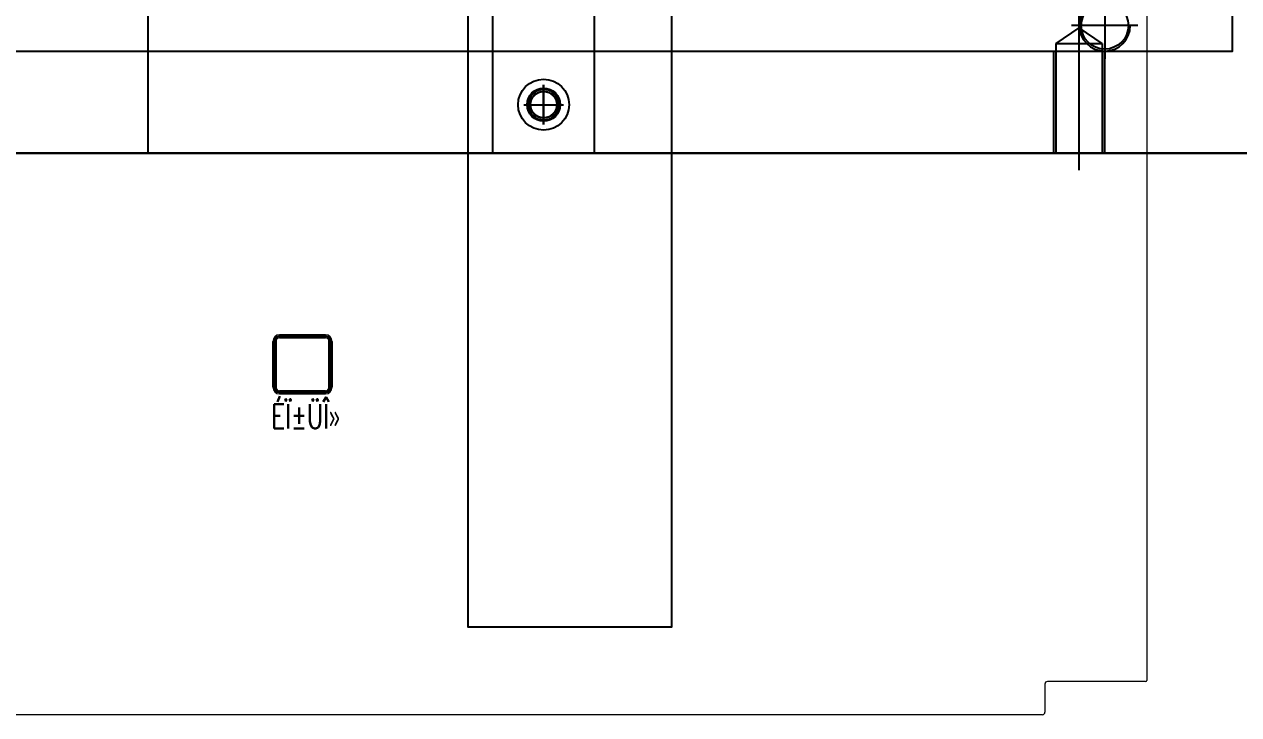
# Model space of a CAD drawing. Header units: millimetres. Extents: x 7017 to 8664, y 4331 to 5546.
# Drawn here: x 7615.2 to 8091.3, y 4759.1 to 5029.7 of the extents above; entities that cross this region are included whole.
import ezdxf

# ---------------------------------------------------------------- set-up
doc = ezdxf.new("R2010")
doc.units = ezdxf.units.MM
for name, pattern in [('CENTER', [0]), ('DASHED', [0]), ('HIDDEN', [0])]:
    doc.linetypes.add(name, pattern=pattern)
doc.layers.add('01', color=7, linetype='Continuous', lineweight=25)
for name, color, linetype in [('B1', 8, 'Continuous'), ('B1_O', 8, 'Continuous'), ('B2', 8, 'Continuous'), ('B2_O', 8, 'Continuous'), ('CENTER', 4, 'CENTER'), ('LB', 9, 'Continuous'), ('LP', 8, 'Continuous'), ('LP_O', 3, 'Continuous'), ('MATER', 5, 'Continuous'), ('PH', 71, 'Continuous'), ('PS2_P', 2, 'Continuous'), ('UP', 12, 'Continuous')]:
    doc.layers.add(name, color=color, linetype=linetype)
doc.styles.add('宋体', font='txt', dxfattribs={"width": 0.7, "bigfont": 'ctxt.shx'})

msp = doc.modelspace()

# ---------------------------------------------------------------- linework, layer by layer
at = {"layer": '01'}
msp.add_lwpolyline([(7138.76, 5539.188), (8188.76, 5539.188), (8188.76, 4979.188), (7138.76, 4979.188)], close=True, dxfattribs=at)
at = {"layer": 'B1'}
msp.add_lwpolyline([(7138.76, 5539.188), (7138.76, 4979.188), (8188.76, 4979.188), (8188.76, 5539.188)], close=True, dxfattribs=at)
at = {"layer": 'B1_O', "color": 4, "linetype": 'CENTER'}
for p, q in [((8038.76, 5042.188), (8038.76, 5016.188)), ((8051.76, 5029.188), (8025.76, 5029.188))]:
    msp.add_line(p, q, dxfattribs=at)
at = {"layer": 'B1_O'}
msp.add_circle((8038.76, 5029.188), 9.25, dxfattribs=at)
at = {"layer": 'B1_O', "color": 40, "linetype": 'DASHED', "ltscale": 3}
msp.add_circle((7818.76, 4998.188), 10, dxfattribs=at)
at = {"layer": 'B1_O', "color": 40}
msp.add_circle((7818.76, 4998.188), 6.5, dxfattribs=at)
at = {"layer": 'B1_O'}
msp.add_arc((8038.76, 5029.188), 10, 90, 0, dxfattribs=at)
at = {"layer": 'B2', "color": 4, "linetype": 'CENTER'}
for p, q in [((7818.76, 4990.388), (7818.76, 5005.988)), ((7810.96, 4998.188), (7826.56, 4998.188))]:
    msp.add_line(p, q, dxfattribs=at)
at = {"layer": 'B2', "ltscale": 10}
msp.add_lwpolyline([(7838.76, 5539.188), (7798.76, 5539.188), (7798.76, 4979.188), (7838.76, 4979.188)], close=True, dxfattribs=at)
at = {"layer": 'B2', "color": 4}
msp.add_circle((7818.76, 4998.188), 5.25, dxfattribs=at)
msp.add_arc((7818.76, 4998.188), 6, 270, 180, dxfattribs=at)
at = {"layer": 'B2_O', "color": 4, "linetype": 'CENTER'}
for p, q in [((7818.76, 5005.988), (7818.76, 4990.388)), ((7810.96, 4998.188), (7826.56, 4998.188))]:
    msp.add_line(p, q, dxfattribs=at)
at = {"layer": 'B2_O', "color": 40, "linetype": 'DASHED', "ltscale": 1.5}
msp.add_circle((7818.76, 4998.188), 5.15, dxfattribs=at)
msp.add_arc((7818.76, 4998.188), 6, 180, 90, dxfattribs=at)
at = {"layer": 'CENTER', "color": 4, "linetype": 'CENTER', "ltscale": 10}
msp.add_line((7663.76, 4979.188), (7663.76, 5539.188), dxfattribs=at)
at = {"layer": 'LB'}
msp.add_lwpolyline([(7238.76, 5499.188), (7238.76, 5019.188), (8088.76, 5019.188), (8088.76, 5499.188)], close=True, dxfattribs=at)
at = {"layer": 'LP', "color": 4, "linetype": 'CENTER', "ltscale": 5}
msp.add_line((8028.76, 4972.521), (8028.76, 5034.925), dxfattribs=at)
at = {"layer": 'LP', "linetype": 'HIDDEN', "ltscale": 20}
for p, q in [((8019.76, 5022.188), (8028.76, 5028.259)), ((8018.76, 4979.188), (8018.76, 5019.188)), ((8018.76, 5019.188), (8038.76, 5019.188)), ((8019.76, 4979.188), (8019.76, 5022.188)), ((8019.76, 5022.188), (8037.76, 5022.188)), ((8037.76, 5022.188), (8037.76, 4979.188)), ((8038.76, 4979.188), (8038.76, 5019.188))]:
    msp.add_line(p, q, dxfattribs=at)
at = {"layer": 'LP'}
msp.add_line((8037.76, 5022.188), (8028.76, 5028.259), dxfattribs=at)
msp.add_lwpolyline([(7138.76, 5539.188), (7138.76, 4979.188), (8188.76, 4979.188), (8188.76, 5539.188)], close=True, dxfattribs=at)
at = {"layer": 'LP_O', "color": 40, "ltscale": 3}
msp.add_circle((7818.76, 4998.188), 10, dxfattribs=at)
at = {"layer": 'LP_O', "color": 40}
msp.add_circle((7818.76, 4998.188), 6.5, dxfattribs=at)
at = {"layer": 'MATER', "color": 155, "linetype": 'Continuous', "lineweight": 13}
for p, q in [((8055.26, 5045.82), (8055.26, 4772.457)), ((7712.634, 4905.422), (7713.123, 4905.422)), ((7712.634, 4887.422), (7712.634, 4905.422)), ((7713.123, 4887.422), (7713.123, 4905.422)), ((7713.858, 4905.422), (7713.123, 4905.422)), ((7713.151, 4905.422), (7713.151, 4887.422)), ((7713.858, 4905.422), (7713.858, 4887.422)), ((7715.229, 4908.018), (7733.229, 4908.018)), ((7715.229, 4908.018), (7715.229, 4907.528)), ((7715.229, 4907.528), (7733.229, 4907.528)), ((7715.229, 4906.793), (7715.229, 4907.528)), ((7733.229, 4907.5), (7715.229, 4907.5)), ((7733.229, 4906.793), (7715.229, 4906.793)), ((7733.229, 4908.018), (7733.229, 4907.528)), ((7733.229, 4907.528), (7733.229, 4906.793)), ((7734.601, 4887.422), (7734.601, 4905.422)), ((7735.335, 4905.422), (7734.601, 4905.422)), ((7735.308, 4887.422), (7735.308, 4905.422)), ((7735.335, 4905.422), (7735.335, 4887.422)), ((7735.825, 4905.422), (7735.335, 4905.422)), ((7735.825, 4905.422), (7735.825, 4887.422)), ((7712.634, 4887.422), (7713.123, 4887.422)), ((7713.858, 4887.422), (7713.123, 4887.422)), ((7715.229, 4886.051), (7715.229, 4885.316)), ((7715.229, 4886.051), (7733.229, 4886.051)), ((7715.229, 4885.344), (7733.229, 4885.344)), ((7733.229, 4885.316), (7715.229, 4885.316)), ((7715.229, 4885.316), (7715.229, 4884.826)), ((7733.229, 4884.826), (7715.229, 4884.826)), ((7733.229, 4885.316), (7733.229, 4886.051)), ((7733.229, 4885.316), (7733.229, 4884.826)), ((7735.335, 4887.422), (7734.601, 4887.422)), ((7735.335, 4887.422), (7735.825, 4887.422)), ((8015.281, 4771.1), (8015.281, 4760.1)), ((8054.781, 4772.1), (8016.281, 4772.1)), ((8014.281, 4759.1), (7313.281, 4759.1))]:
    msp.add_line(p, q, dxfattribs=at)
at = {"layer": 'MATER', "color": 155, "linetype": 'DASHED', "lineweight": 13}
for p, q in [((7712.634, 4905.422), (7712.634, 4887.422)), ((7712.634, 4905.422), (7713.369, 4905.422)), ((7713.341, 4887.422), (7713.341, 4905.422)), ((7713.859, 4905.422), (7713.369, 4905.422)), ((7713.369, 4887.422), (7713.369, 4905.422)), ((7713.859, 4887.422), (7713.859, 4905.422)), ((7733.229, 4908.017), (7715.229, 4908.017)), ((7715.229, 4907.282), (7715.229, 4908.017)), ((7715.229, 4907.31), (7733.229, 4907.31)), ((7715.229, 4906.793), (7715.229, 4907.282)), ((7715.229, 4907.282), (7733.229, 4907.282)), ((7715.229, 4906.793), (7733.229, 4906.793)), ((7733.229, 4907.282), (7733.229, 4908.017)), ((7733.229, 4906.793), (7733.229, 4907.282)), ((7735.09, 4905.422), (7734.6, 4905.422)), ((7734.6, 4905.422), (7734.6, 4887.422)), ((7735.825, 4905.422), (7735.09, 4905.422)), ((7735.09, 4905.422), (7735.09, 4887.422)), ((7735.118, 4905.422), (7735.118, 4887.422)), ((7735.825, 4887.422), (7735.825, 4905.422)), ((7712.634, 4887.422), (7713.369, 4887.422)), ((7713.859, 4887.422), (7713.369, 4887.422)), ((7733.229, 4886.051), (7715.229, 4886.051)), ((7715.229, 4885.561), (7715.229, 4886.051)), ((7715.229, 4884.826), (7715.229, 4885.561)), ((7733.229, 4885.561), (7715.229, 4885.561)), ((7733.229, 4885.534), (7715.229, 4885.534)), ((7715.229, 4884.826), (7733.229, 4884.826)), ((7733.229, 4885.561), (7733.229, 4886.051)), ((7733.229, 4884.826), (7733.229, 4885.561)), ((7735.09, 4887.422), (7734.6, 4887.422)), ((7735.09, 4887.422), (7735.825, 4887.422))]:
    msp.add_line(p, q, dxfattribs=at)
at = {"layer": 'MATER', "color": 155, "linetype": 'Continuous', "lineweight": 13}
for centre, radius, start, end in [((7715.229, 4905.422), 2.596, 90, 180), ((7715.229, 4905.422), 2.106, 90, 180), ((7715.229, 4905.422), 2.078, 90, 180), ((7715.229, 4905.422), 1.371, 90, 180), ((7733.229, 4905.422), 2.596, 0, 90), ((7733.229, 4905.422), 2.106, 0, 90), ((7733.229, 4905.422), 2.078, 0, 90), ((7733.229, 4905.422), 1.371, 0, 90), ((7715.229, 4887.422), 2.596, 180, 270), ((7715.229, 4887.422), 2.106, 180, 270), ((7715.229, 4887.422), 2.078, 180, 270), ((7715.229, 4887.422), 1.371, 180, 270), ((7733.229, 4887.422), 2.106, 270, 0), ((7733.229, 4887.422), 1.371, 270, 0), ((7733.229, 4887.422), 2.596, 270, 0), ((7733.229, 4887.422), 2.078, 270, 0), ((8016.281, 4771.1), 1, 90, 180), ((8054.781, 4772.6), 0.5, 270, 343.47466), ((8014.281, 4760.1), 1, 270, 0)]:
    msp.add_arc(centre, radius, start, end, dxfattribs=at)
at = {"layer": 'MATER', "color": 155, "linetype": 'DASHED', "lineweight": 13}
for centre, radius, start, end in [((7715.229, 4905.422), 2.595, 90, 180), ((7715.229, 4905.422), 1.888, 90, 180), ((7715.229, 4905.422), 1.861, 90, 180), ((7715.229, 4905.422), 1.371, 90, 180), ((7733.229, 4905.422), 2.595, 0, 90), ((7733.229, 4905.422), 1.888, 0, 90), ((7733.229, 4905.422), 1.861, 0, 90), ((7733.229, 4905.422), 1.371, 0, 90), ((7715.229, 4887.422), 2.595, 180, 270), ((7715.229, 4887.422), 1.888, 180, 270), ((7715.229, 4887.422), 1.861, 180, 270), ((7715.229, 4887.422), 1.371, 180, 270), ((7733.229, 4887.422), 2.595, 270, 0), ((7733.229, 4887.422), 1.371, 270, 0), ((7733.229, 4887.422), 1.861, 270, 0), ((7733.229, 4887.422), 1.888, 270, 0)]:
    msp.add_arc(centre, radius, start, end, dxfattribs=at)
at = {"layer": 'PH'}
msp.add_lwpolyline([(7238.76, 5499.188), (7238.76, 5019.188), (8088.76, 5019.188), (8088.76, 5499.188)], close=True, dxfattribs=at)
at = {"layer": 'PS2_P'}
msp.add_lwpolyline([(7861.01, 5073.588), (7797.01, 5073.588, 0.4142136), (7789.01, 5065.588), (7789.01, 4793.588), (7869.01, 4793.588), (7869.01, 5065.588, 0.4142136)], format="xyb", close=True, dxfattribs=at)
at = {"layer": 'UP', "color": 4, "linetype": 'CENTER', "ltscale": 5}
msp.add_line((8028.76, 4972.521), (8028.76, 5034.925), dxfattribs=at)
at = {"layer": 'UP', "linetype": 'HIDDEN', "ltscale": 20}
for p, q in [((8019.76, 5022.188), (8028.76, 5028.259)), ((8018.76, 4979.188), (8018.76, 5019.188)), ((8018.76, 5019.188), (8038.76, 5019.188)), ((8019.76, 4979.188), (8019.76, 5022.188)), ((8019.76, 5022.188), (8037.76, 5022.188)), ((8037.76, 5022.188), (8037.76, 4979.188)), ((8038.76, 4979.188), (8038.76, 5019.188))]:
    msp.add_line(p, q, dxfattribs=at)
at = {"layer": 'UP'}
msp.add_line((8037.76, 5022.188), (8028.76, 5028.259), dxfattribs=at)
msp.add_lwpolyline([(7138.76, 5539.188), (7138.76, 4979.188), (8188.76, 4979.188), (8188.76, 5539.188)], close=True, dxfattribs=at)

# ---------------------------------------------------------------- texts
at = {"layer": 'MATER', "color": 3, "style": '宋体', "width": 0.7}
msp.add_text('ÉÏ±ÜÎ»', height=9.54, dxfattribs=at).set_placement((7712, 4871.259))

doc.saveas('drawing.dxf')
